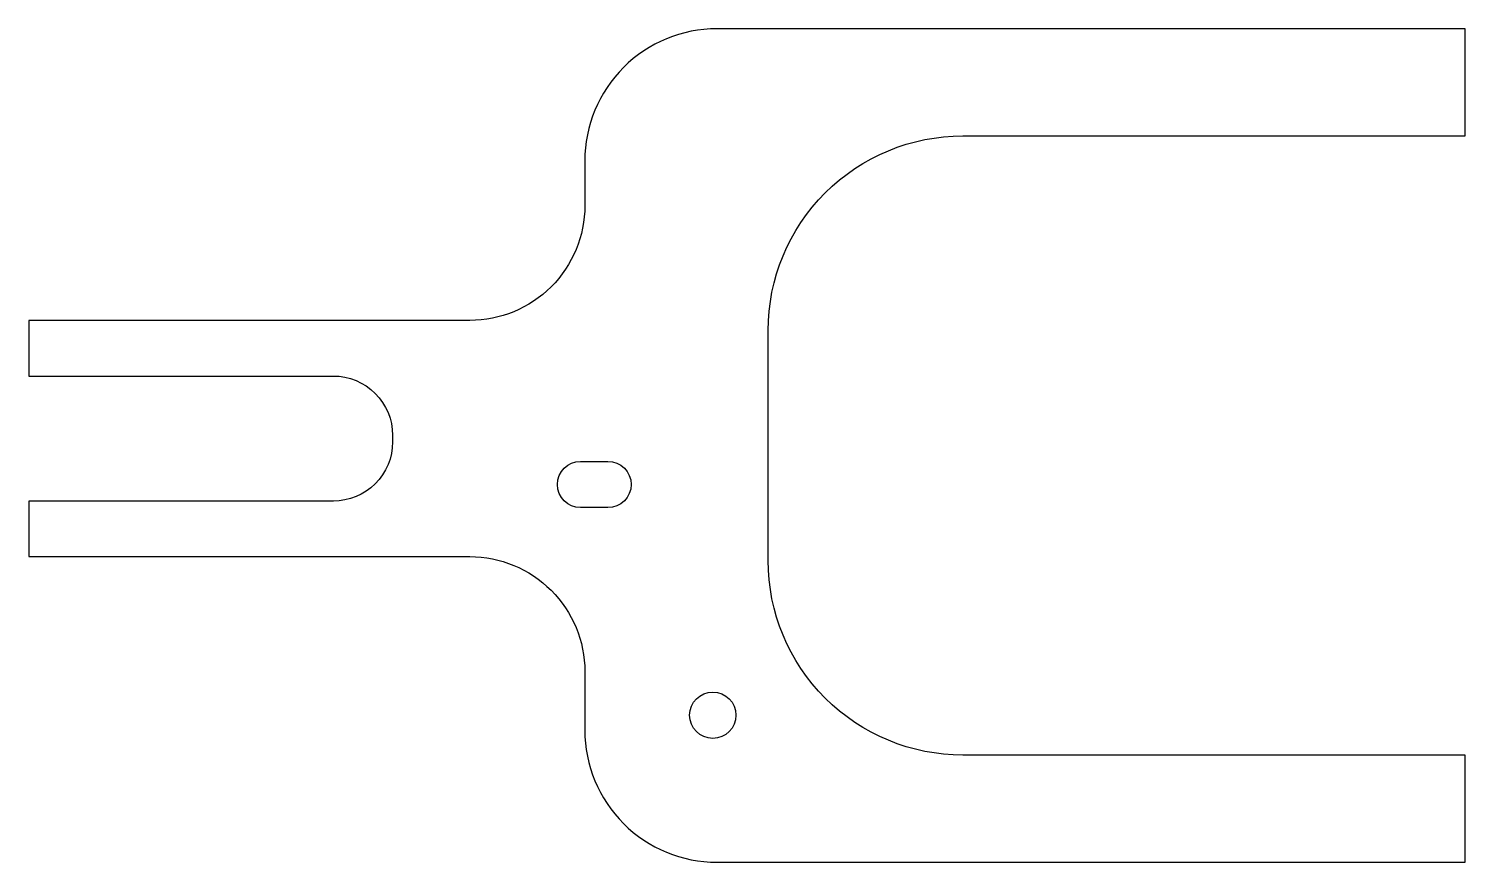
# Model space of a CAD drawing. Header units: millimetres. Extents: x -135 to 20, y -45 to 45.
import ezdxf

# ---------------------------------------------------------------- set-up
doc = ezdxf.new("R2010")
doc.units = ezdxf.units.MM
doc.layers.get('0').update_dxf_attribs({"linetype": 'CONTINUOUS'})

msp = doc.modelspace()

# ---------------------------------------------------------------- linework, layer by layer
for points in [[(-75, -30.73, 0.414214), (-60.73, -45), (20, -45), (20, -33.43), (-34.21, -33.43, -0.414214), (-55.21, -12.43), (-55.21, 12.43, -0.414214), (-34.21, 33.43), (20, 33.43), (20, 45), (-60.73, 45, 0.414214), (-75, 30.73), (-75, 30), (-75, 25.91, -0.414214), (-87.41, 13.5), (-135, 13.5), (-135, 7.5), (-102.13, 7.5, -0.414214), (-95.74, 1.11), (-95.74, 0.39, -0.414214), (-102.13, -6), (-135, -6), (-135, -12), (-87.41, -12, -0.414214), (-75, -24.41), (-75, -30)], [(-72.5, -6.71), (-75.45, -6.71, -1), (-75.45, -1.71), (-72.5, -1.71, -1)]]:
    msp.add_lwpolyline(points, format="xyb", close=True)
msp.add_circle((-61.19, -29.12), 2.5)

doc.saveas('drawing.dxf')
